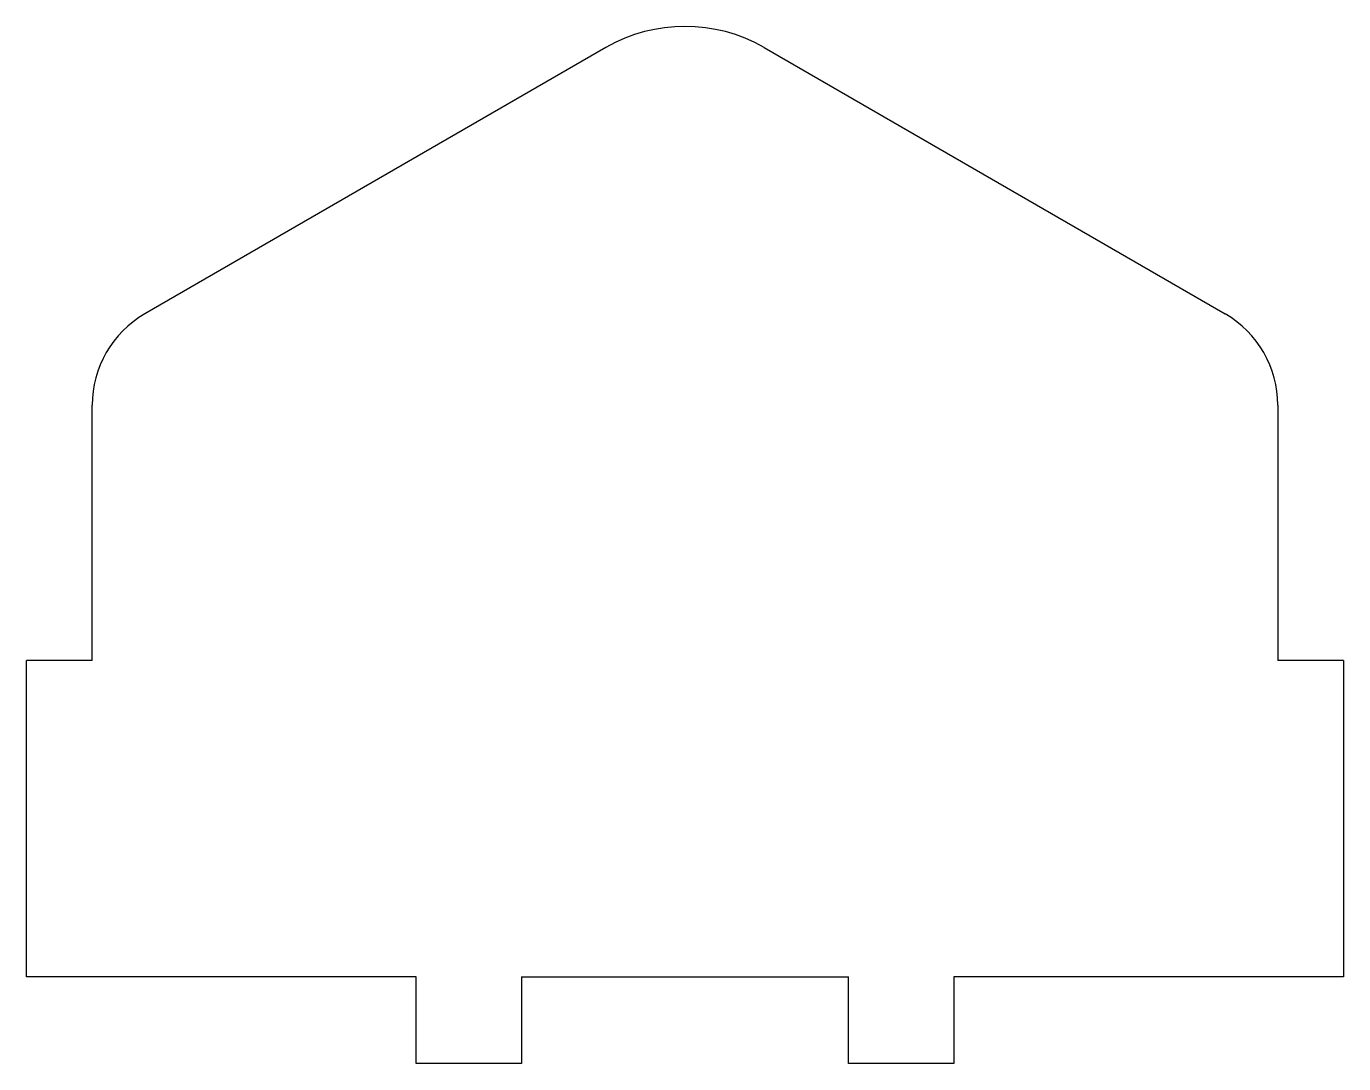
# Model space of a CAD drawing. Header units: millimetres. Extents: x 25 to 50, y 92.4 to 112.
import ezdxf

# ---------------------------------------------------------------- set-up
doc = ezdxf.new("R2010")
doc.units = ezdxf.units.MM
doc.layers.get('0').update_dxf_attribs({"linetype": 'CONTINUOUS'})

msp = doc.modelspace()

# ---------------------------------------------------------------- linework, layer by layer
for p, q in [((35.999, 111.633), (27.249, 106.577)), ((39.001, 111.633), (47.751, 106.577)), ((26.25, 100), (26.25, 104.846)), ((48.75, 104.846), (48.75, 100)), ((26.25, 100), (25, 100)), ((25, 94), (25, 100)), ((50, 100), (48.75, 100)), ((50, 100), (50, 94)), ((32.4, 94), (25, 94)), ((32.4, 92.35), (32.4, 94)), ((34.4, 94), (40.6, 94)), ((34.4, 94), (34.4, 92.35)), ((40.6, 92.35), (40.6, 94)), ((42.6, 94), (42.6, 92.35)), ((50, 94), (42.6, 94)), ((34.4, 92.35), (32.4, 92.35)), ((42.6, 92.35), (40.6, 92.35))]:
    msp.add_line(p, q)
for centre, radius, start, end in [((37.5, 109.035), 3, 59.9816, 120.0184), ((28.25, 104.846), 2, 120.0184, 180), ((46.75, 104.846), 2, 0, 59.9816)]:
    msp.add_arc(centre, radius, start, end)

doc.saveas('drawing.dxf')
